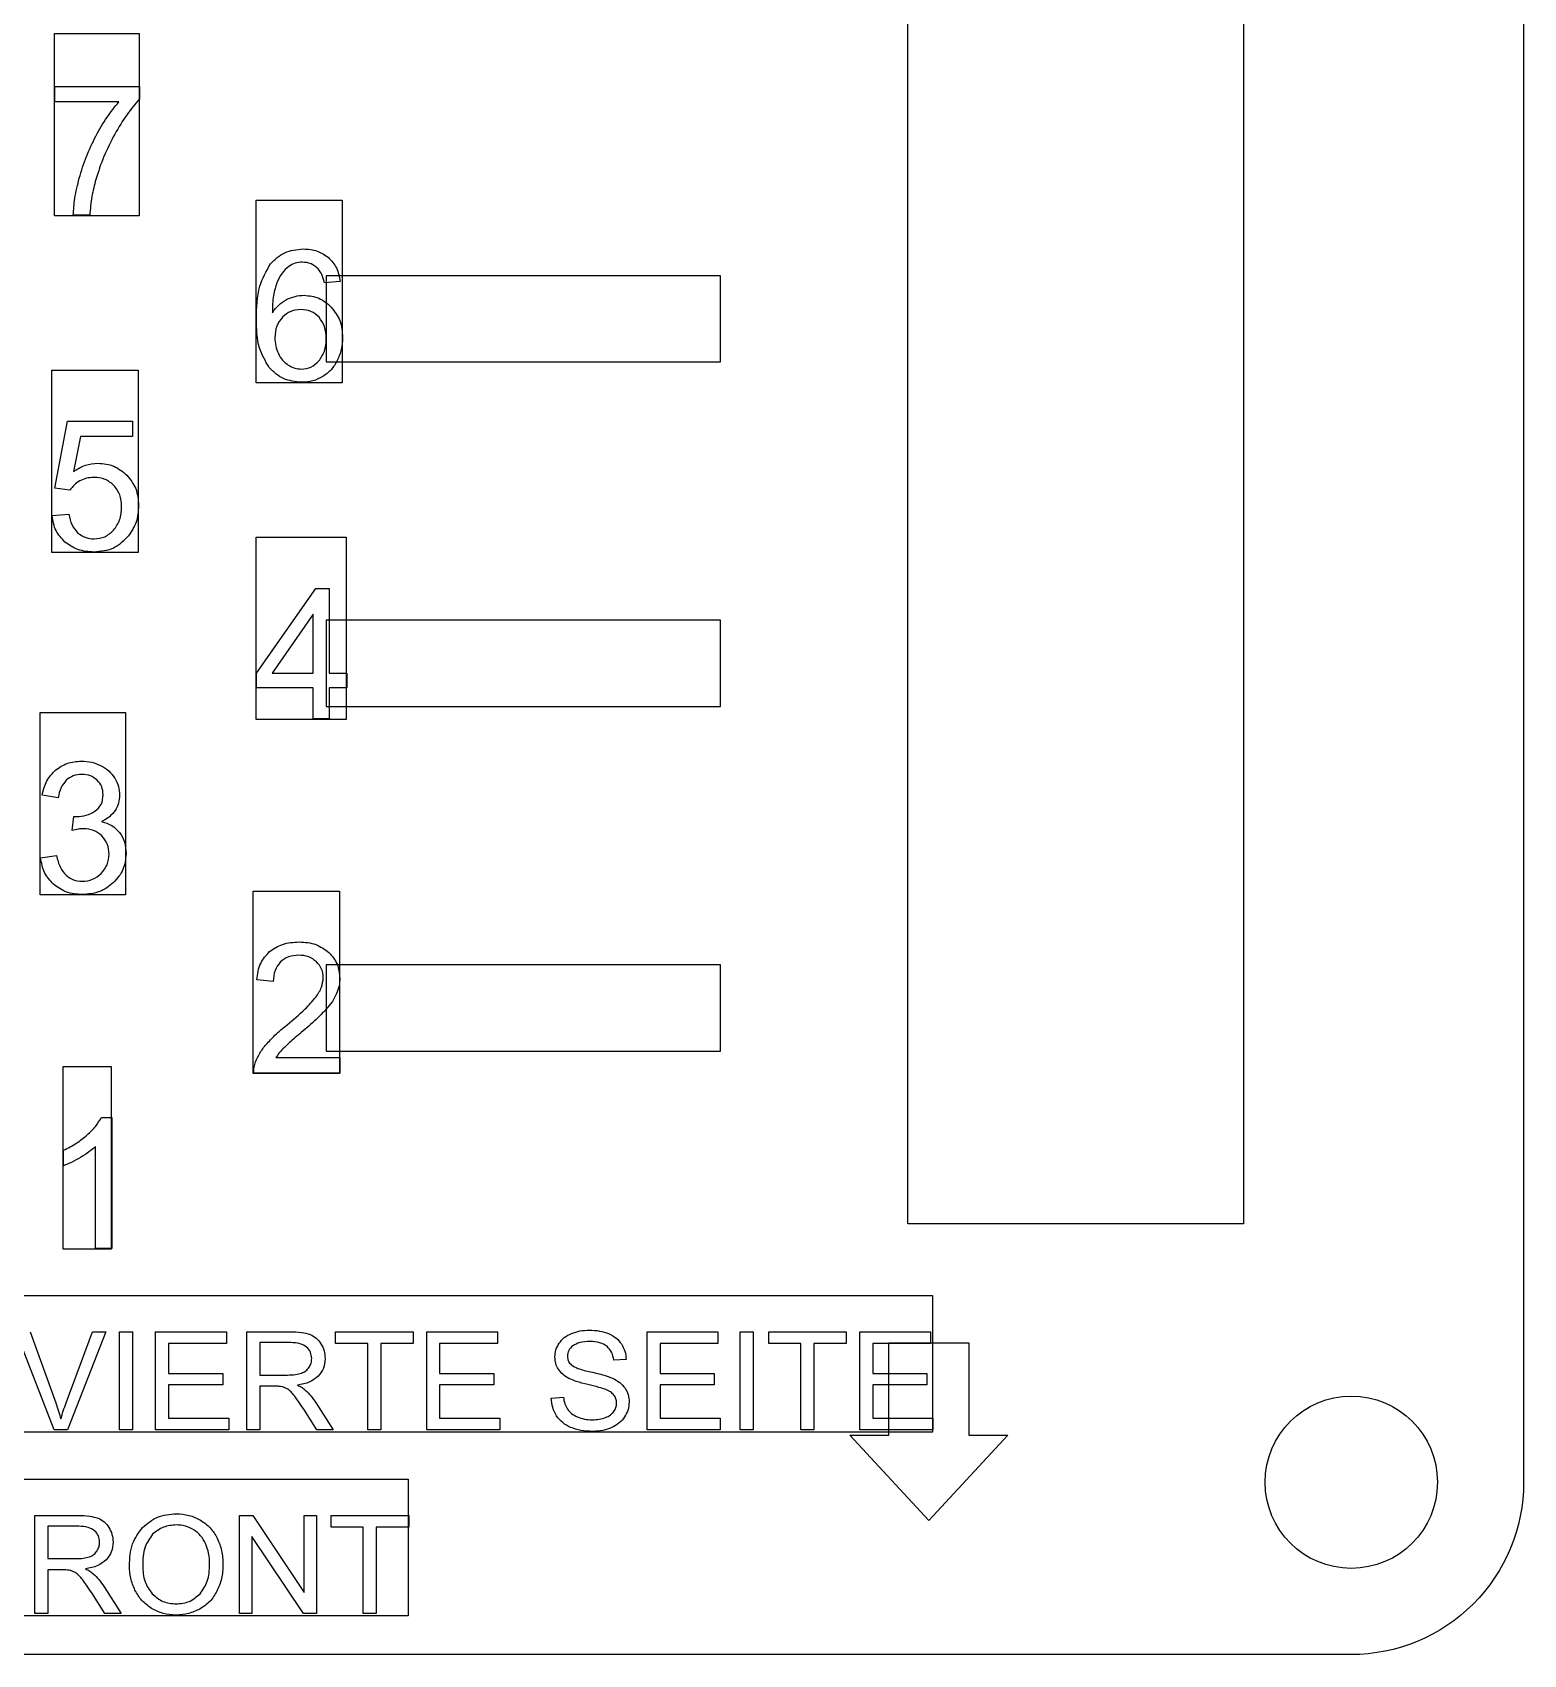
# Model space of a CAD drawing. Header units: millimetres. Extents: x -270 to -4, y 9 to 185.
# Drawn here: x -240.58 to -205.95, y 9.01 to 46.66 of the extents above; entities that cross this region are included whole.
import ezdxf

# ---------------------------------------------------------------- set-up
doc = ezdxf.new("R2010")
doc.units = ezdxf.units.MM
doc.layers.get('0').update_dxf_attribs({"linetype": 'CONTINUOUS'})

msp = doc.modelspace()

# ---------------------------------------------------------------- linework, layer by layer
for p, q in [((-240.054, 45.051), (-240.054, 45.409)), ((-240.054, 45.409), (-238.092, 45.409)), ((-238.092, 45.409), (-238.092, 45.119)), ((-238.569, 45.051), (-240.054, 45.051)), ((-239.247, 42.418), (-239.63, 42.418)), ((-233.429, 40.882), (-233.799, 40.853)), ((-240.054, 36.084), (-239.761, 37.641)), ((-239.761, 37.641), (-238.254, 37.641)), ((-239.463, 37.285), (-239.626, 36.471)), ((-238.254, 37.285), (-239.463, 37.285)), ((-238.254, 37.641), (-238.254, 37.285)), ((-239.705, 36.039), (-240.054, 36.084)), ((-240.12, 35.446), (-239.73, 35.479)), ((-235.376, 31.791), (-233.993, 33.755)), ((-233.993, 33.755), (-233.69, 33.755)), ((-233.69, 33.755), (-233.69, 31.791)), ((-234.062, 33.158), (-235.01, 31.791)), ((-234.062, 31.791), (-234.062, 33.158)), ((-235.376, 31.45), (-235.376, 31.791)), ((-235.01, 31.791), (-234.062, 31.791)), ((-233.69, 31.791), (-233.28, 31.791)), ((-233.28, 31.791), (-233.28, 31.45)), ((-234.062, 31.45), (-235.376, 31.45)), ((-234.062, 30.725), (-234.062, 31.45)), ((-233.28, 31.45), (-233.69, 31.45)), ((-233.69, 31.45), (-233.69, 30.725)), ((-233.69, 30.725), (-234.062, 30.725)), ((-239.978, 28.894), (-240.35, 28.96)), ((-239.654, 28.137), (-239.612, 28.464)), ((-240.388, 27.503), (-240.016, 27.552)), ((-234.986, 24.633), (-235.369, 24.672)), ((-234.922, 22.864), (-233.436, 22.864)), ((-233.436, 22.864), (-233.436, 22.506)), ((-233.436, 22.506), (-235.439, 22.506)), ((-238.977, 21.473), (-238.737, 21.473)), ((-238.737, 21.473), (-238.737, 18.43)), ((-239.853, 20.353), (-239.853, 20.712)), ((-239.109, 18.43), (-239.109, 20.801)), ((-238.737, 18.43), (-239.109, 18.43)), ((-240.072, 14.226), (-240.953, 16.499)), ((-240.627, 16.499), (-240.036, 14.847)), ((-239.794, 14.847), (-239.181, 16.499)), ((-238.874, 16.499), (-239.763, 14.226)), ((-239.181, 16.499), (-238.874, 16.499)), ((-238.553, 14.226), (-238.553, 16.499)), ((-238.553, 16.499), (-238.252, 16.499)), ((-238.252, 16.499), (-238.252, 14.226)), ((-237.716, 14.226), (-237.716, 16.499)), ((-237.716, 16.499), (-236.072, 16.499)), ((-236.072, 16.23), (-237.415, 16.23)), ((-237.415, 16.23), (-237.415, 15.534)), ((-236.072, 16.499), (-236.072, 16.23)), ((-235.599, 14.226), (-235.599, 16.499)), ((-235.599, 16.499), (-234.592, 16.499)), ((-234.579, 16.247), (-235.299, 16.247)), ((-235.299, 16.247), (-235.299, 15.495)), ((-233.539, 16.23), (-233.539, 16.499)), ((-233.539, 16.499), (-231.738, 16.499)), ((-232.79, 16.23), (-233.539, 16.23)), ((-232.79, 14.226), (-232.79, 16.23)), ((-231.738, 16.23), (-232.489, 16.23)), ((-232.489, 16.23), (-232.489, 14.226)), ((-231.738, 16.499), (-231.738, 16.23)), ((-231.423, 14.226), (-231.423, 16.499)), ((-231.423, 16.499), (-229.78, 16.499)), ((-229.78, 16.23), (-231.122, 16.23)), ((-231.122, 16.23), (-231.122, 15.534)), ((-229.78, 16.499), (-229.78, 16.23)), ((-226.305, 14.226), (-226.305, 16.499)), ((-226.305, 16.499), (-224.662, 16.499)), ((-224.662, 16.23), (-226.005, 16.23)), ((-226.005, 16.23), (-226.005, 15.534)), ((-224.662, 16.499), (-224.662, 16.23)), ((-224.143, 14.226), (-224.143, 16.499)), ((-224.143, 16.499), (-223.842, 16.499)), ((-223.842, 16.499), (-223.842, 14.226)), ((-223.482, 16.23), (-223.482, 16.499)), ((-223.482, 16.499), (-221.681, 16.499)), ((-222.733, 16.23), (-223.482, 16.23)), ((-222.733, 14.226), (-222.733, 16.23)), ((-221.681, 16.23), (-222.433, 16.23)), ((-222.433, 16.23), (-222.433, 14.226)), ((-221.681, 16.499), (-221.681, 16.23)), ((-221.366, 14.226), (-221.366, 16.499)), ((-221.366, 16.499), (-219.723, 16.499)), ((-219.723, 16.23), (-221.065, 16.23)), ((-221.065, 16.23), (-221.065, 15.534)), ((-219.723, 16.499), (-219.723, 16.23)), ((-226.791, 15.858), (-227.079, 15.837)), ((-237.415, 15.534), (-236.157, 15.534)), ((-236.157, 15.534), (-236.157, 15.268)), ((-235.299, 15.495), (-234.652, 15.495)), ((-231.122, 15.534), (-229.865, 15.534)), ((-229.865, 15.534), (-229.865, 15.268)), ((-226.005, 15.534), (-224.747, 15.534)), ((-224.747, 15.534), (-224.747, 15.268)), ((-221.065, 15.534), (-219.808, 15.534)), ((-219.808, 15.534), (-219.808, 15.268)), ((-236.157, 15.268), (-237.415, 15.268)), ((-237.415, 15.268), (-237.415, 14.494)), ((-234.95, 15.235), (-235.299, 15.235)), ((-235.299, 15.235), (-235.299, 14.226)), ((-229.865, 15.268), (-231.122, 15.268)), ((-231.122, 15.268), (-231.122, 14.494)), ((-224.747, 15.268), (-226.005, 15.268)), ((-226.005, 15.268), (-226.005, 14.494)), ((-219.808, 15.268), (-221.065, 15.268)), ((-221.065, 15.268), (-221.065, 14.494)), ((-233.975, 14.226), (-234.275, 14.699)), ((-233.992, 14.844), (-233.596, 14.226)), ((-228.532, 14.956), (-228.248, 14.981)), ((-237.415, 14.494), (-236.02, 14.494)), ((-236.02, 14.494), (-236.02, 14.226)), ((-231.122, 14.494), (-229.727, 14.494)), ((-229.727, 14.494), (-229.727, 14.226)), ((-226.005, 14.494), (-224.609, 14.494)), ((-224.609, 14.494), (-224.609, 14.226)), ((-221.065, 14.494), (-219.67, 14.494)), ((-219.67, 14.494), (-219.67, 14.226)), ((-239.763, 14.226), (-240.072, 14.226)), ((-238.252, 14.226), (-238.553, 14.226)), ((-236.02, 14.226), (-237.716, 14.226)), ((-235.299, 14.226), (-235.599, 14.226)), ((-233.596, 14.226), (-233.975, 14.226)), ((-232.489, 14.226), (-232.79, 14.226)), ((-229.727, 14.226), (-231.423, 14.226)), ((-224.609, 14.226), (-226.305, 14.226)), ((-223.842, 14.226), (-224.143, 14.226)), ((-222.433, 14.226), (-222.733, 14.226)), ((-219.67, 14.226), (-221.366, 14.226)), ((-240.523, 9.962), (-240.523, 12.235)), ((-240.523, 12.235), (-239.515, 12.235)), ((-235.768, 9.962), (-235.768, 12.235)), ((-235.768, 12.235), (-235.46, 12.235)), ((-235.46, 12.235), (-234.266, 10.45)), ((-234.266, 10.45), (-234.266, 12.235)), ((-234.266, 12.235), (-233.978, 12.235)), ((-233.978, 12.235), (-233.978, 9.962)), ((-233.643, 11.966), (-233.643, 12.235)), ((-233.643, 12.235), (-231.841, 12.235)), ((-231.841, 12.235), (-231.841, 11.966)), ((-239.503, 11.984), (-240.222, 11.984)), ((-240.222, 11.984), (-240.222, 11.232)), ((-234.286, 9.962), (-235.48, 11.748)), ((-235.48, 11.748), (-235.48, 9.962)), ((-232.894, 11.966), (-233.643, 11.966)), ((-232.894, 9.962), (-232.894, 11.966)), ((-231.841, 11.966), (-232.593, 11.966)), ((-232.593, 11.966), (-232.593, 9.962)), ((-240.222, 11.232), (-239.576, 11.232)), ((-239.874, 10.971), (-240.222, 10.971)), ((-240.222, 10.971), (-240.222, 9.962)), ((-238.915, 10.58), (-238.52, 9.962)), ((-238.898, 9.962), (-239.199, 10.435)), ((-240.222, 9.962), (-240.523, 9.962)), ((-238.52, 9.962), (-238.898, 9.962)), ((-235.48, 9.962), (-235.768, 9.962)), ((-233.978, 9.962), (-234.286, 9.962)), ((-232.593, 9.962), (-232.894, 9.962))]:
    msp.add_line(p, q)
msp.add_lwpolyline([(-205.954, 63.026), (-205.954, 13.006, -0.414214), (-209.954, 9.006), (-265.904, 9.006, -0.414214), (-269.904, 13.006), (-269.904, 63.026, -0.414214), (-265.904, 67.026), (-209.954, 67.026, -0.414214)], format="xyb", close=True)
for points in [[(-220.254, 19.006), (-220.254, 57.026), (-212.454, 57.026), (-212.454, 19.006)], [(-238.102, 42.408), (-240.064, 42.408), (-240.064, 46.641), (-238.102, 46.641)], [(-233.385, 38.532), (-235.386, 38.532), (-235.386, 42.766), (-233.385, 42.766)], [(-224.604, 41.016), (-233.754, 41.016), (-233.754, 39.016), (-224.604, 39.016)], [(-238.121, 34.59), (-240.13, 34.59), (-240.13, 38.823), (-238.121, 38.823)], [(-233.29, 30.715), (-235.386, 30.715), (-235.386, 34.948), (-233.29, 34.948)], [(-224.604, 33.016), (-233.754, 33.016), (-233.754, 31.016), (-224.604, 31.016)], [(-238.413, 26.639), (-240.398, 26.639), (-240.398, 30.872), (-238.413, 30.872)], [(-233.446, 22.496), (-235.453, 22.496), (-235.453, 26.729), (-233.446, 26.729)], [(-224.604, 25.016), (-233.754, 25.016), (-233.754, 23.016), (-224.604, 23.016)], [(-238.747, 18.42), (-239.863, 18.42), (-239.863, 22.654), (-238.747, 22.654)], [(-219.68, 14.167), (-247.452, 14.167), (-247.452, 17.342), (-219.68, 17.342)], [(-220.692, 16.241), (-218.837, 16.241), (-218.837, 14.097), (-217.93, 14.097), (-219.765, 12.12), (-221.599, 14.097), (-220.692, 14.097)], [(-231.851, 9.903), (-242.462, 9.903), (-242.462, 13.078), (-231.851, 13.078)]]:
    msp.add_lwpolyline(points, close=True)
at = {"extrusion": (0, 0, -1)}
for start, end in [(0, 180), (-180, 0)]:
    msp.add_arc((209.954, 13.006), 2, start, end, dxfattribs=at)
for points, knots in [([(-239.104, 44.258), (-239.022, 44.406), (-238.866, 44.685), (-238.665, 44.934), (-238.569, 45.051)], [0, 0, 0, 0, 0.05048935, 0.09575496, 0.09575496, 0.09575496, 0.09575496]), ([(-238.092, 45.119), (-238.191, 45.002), (-238.408, 44.747), (-238.575, 44.458), (-238.666, 44.301)], [0, 0, 0, 0, 0.046002, 0.1001355, 0.1001355, 0.1001355, 0.1001355]), ([(-239.489, 43.282), (-239.439, 43.449), (-239.339, 43.786), (-239.182, 44.101), (-239.104, 44.258)], [0, 0, 0, 0, 0.0523587, 0.1051781, 0.1051781, 0.1051781, 0.1051781]), ([(-238.666, 44.301), (-238.755, 44.13), (-238.931, 43.793), (-239.047, 43.43), (-239.105, 43.251)], [0, 0, 0, 0, 0.0575829, 0.1140099, 0.1140099, 0.1140099, 0.1140099]), ([(-239.63, 42.418), (-239.621, 42.55), (-239.6, 42.842), (-239.528, 43.126), (-239.489, 43.282)], [0, 0, 0, 0, 0.03966554, 0.08769039, 0.08769039, 0.08769039, 0.08769039]), ([(-239.105, 43.251), (-239.139, 43.119), (-239.209, 42.845), (-239.234, 42.563), (-239.247, 42.418)], [0, 0, 0, 0, 0.04087895, 0.08463893, 0.08463893, 0.08463893, 0.08463893]), ([(-235.052, 41.289), (-234.948, 41.391), (-234.735, 41.597), (-234.44, 41.623), (-234.289, 41.637)], [0, 0, 0, 0, 0.04221888, 0.08613208, 0.08613208, 0.08613208, 0.08613208]), ([(-234.289, 41.637), (-234.177, 41.63), (-233.963, 41.617), (-233.787, 41.495), (-233.703, 41.436)], [0, 0, 0, 0, 0.03291425, 0.0630111, 0.0630111, 0.0630111, 0.0630111]), ([(-233.703, 41.436), (-233.634, 41.361), (-233.49, 41.203), (-233.45, 40.992), (-233.429, 40.882)], [0, 0, 0, 0, 0.03006159, 0.06287724, 0.06287724, 0.06287724, 0.06287724]), ([(-235.376, 40.012), (-235.372, 40.271), (-235.366, 40.725), (-235.146, 41.12), (-235.052, 41.289)], [0, 0, 0, 0, 0.0762936, 0.1336022, 0.1336022, 0.1336022, 0.1336022]), ([(-234.624, 41.232), (-234.68, 41.182), (-234.799, 41.077), (-234.866, 40.933), (-234.901, 40.857)], [0, 0, 0, 0, 0.02225336, 0.04700335, 0.04700335, 0.04700335, 0.04700335]), ([(-234.312, 41.331), (-234.369, 41.327), (-234.481, 41.319), (-234.577, 41.261), (-234.624, 41.232)], [0, 0, 0, 0, 0.01687478, 0.03319153, 0.03319153, 0.03319153, 0.03319153]), ([(-233.94, 41.172), (-233.993, 41.218), (-234.1, 41.311), (-234.241, 41.324), (-234.312, 41.331)], [0, 0, 0, 0, 0.02064711, 0.0413928, 0.0413928, 0.0413928, 0.0413928]), ([(-233.799, 40.853), (-233.815, 40.918), (-233.843, 41.033), (-233.91, 41.13), (-233.94, 41.172)], [0, 0, 0, 0, 0.0198408, 0.03506878, 0.03506878, 0.03506878, 0.03506878]), ([(-234.901, 40.857), (-234.931, 40.759), (-234.999, 40.531), (-235.004, 40.292), (-235.006, 40.157)], [0, 0, 0, 0, 0.03079542, 0.07115157, 0.07115157, 0.07115157, 0.07115157]), ([(-235.006, 40.157), (-234.96, 40.22), (-234.87, 40.343), (-234.741, 40.422), (-234.678, 40.461)], [0, 0, 0, 0, 0.02325704, 0.04514846, 0.04514846, 0.04514846, 0.04514846]), ([(-234.678, 40.461), (-234.612, 40.49), (-234.483, 40.547), (-234.341, 40.556), (-234.27, 40.56)], [0, 0, 0, 0, 0.02124152, 0.04221431, 0.04221431, 0.04221431, 0.04221431]), ([(-234.27, 40.56), (-234.151, 40.548), (-233.91, 40.525), (-233.728, 40.366), (-233.637, 40.286)], [0, 0, 0, 0, 0.03511634, 0.07058333, 0.07058333, 0.07058333, 0.07058333]), ([(-235.083, 38.884), (-235.168, 39.032), (-235.368, 39.379), (-235.373, 39.781), (-235.376, 40.012)], [0, 0, 0, 0, 0.0503607, 0.1182222, 0.1182222, 0.1182222, 0.1182222]), ([(-234.773, 40.05), (-234.824, 39.983), (-234.931, 39.844), (-234.942, 39.668), (-234.948, 39.576)], [0, 0, 0, 0, 0.02471004, 0.05160697, 0.05160697, 0.05160697, 0.05160697]), ([(-234.345, 40.231), (-234.426, 40.224), (-234.587, 40.209), (-234.711, 40.103), (-234.773, 40.05)], [0, 0, 0, 0, 0.02374065, 0.04748006, 0.04748006, 0.04748006, 0.04748006]), ([(-233.923, 40.05), (-233.983, 40.103), (-234.104, 40.209), (-234.264, 40.224), (-234.345, 40.231)], [0, 0, 0, 0, 0.02327518, 0.0469651, 0.0469651, 0.0469651, 0.0469651]), ([(-233.756, 39.555), (-233.761, 39.652), (-233.77, 39.833), (-233.874, 39.981), (-233.923, 40.05)], [0, 0, 0, 0, 0.02839633, 0.05322573, 0.05322573, 0.05322573, 0.05322573]), ([(-233.637, 40.286), (-233.561, 40.185), (-233.402, 39.976), (-233.385, 39.714), (-233.375, 39.578)], [0, 0, 0, 0, 0.0370155, 0.07695734, 0.07695734, 0.07695734, 0.07695734]), ([(-234.948, 39.576), (-234.945, 39.512), (-234.938, 39.385), (-234.891, 39.267), (-234.867, 39.208)], [0, 0, 0, 0, 0.01892064, 0.03791806, 0.03791806, 0.03791806, 0.03791806]), ([(-233.925, 39.038), (-233.876, 39.111), (-233.77, 39.266), (-233.761, 39.455), (-233.756, 39.555)], [0, 0, 0, 0, 0.02577986, 0.05533408, 0.05533408, 0.05533408, 0.05533408]), ([(-233.375, 39.578), (-233.38, 39.485), (-233.39, 39.301), (-233.463, 39.132), (-233.498, 39.048)], [0, 0, 0, 0, 0.02768893, 0.05480821, 0.05480821, 0.05480821, 0.05480821]), ([(-234.867, 39.208), (-234.838, 39.153), (-234.781, 39.047), (-234.685, 38.975), (-234.638, 38.94)], [0, 0, 0, 0, 0.01831494, 0.03557042, 0.03557042, 0.03557042, 0.03557042]), ([(-234.324, 38.542), (-234.472, 38.556), (-234.764, 38.583), (-234.977, 38.785), (-235.083, 38.884)], [0, 0, 0, 0, 0.04307717, 0.08538602, 0.08538602, 0.08538602, 0.08538602]), ([(-234.638, 38.94), (-234.589, 38.913), (-234.493, 38.861), (-234.384, 38.852), (-234.33, 38.848)], [0, 0, 0, 0, 0.01654478, 0.03247297, 0.03247297, 0.03247297, 0.03247297]), ([(-234.33, 38.848), (-234.254, 38.857), (-234.098, 38.874), (-233.984, 38.983), (-233.925, 39.038)], [0, 0, 0, 0, 0.02242066, 0.04586238, 0.04586238, 0.04586238, 0.04586238]), ([(-233.498, 39.048), (-233.542, 38.971), (-233.628, 38.822), (-233.768, 38.722), (-233.836, 38.673)], [0, 0, 0, 0, 0.02609268, 0.05101383, 0.05101383, 0.05101383, 0.05101383]), ([(-233.836, 38.673), (-233.911, 38.635), (-234.065, 38.557), (-234.236, 38.547), (-234.324, 38.542)], [0, 0, 0, 0, 0.02493659, 0.05097911, 0.05097911, 0.05097911, 0.05097911]), ([(-239.626, 36.471), (-239.536, 36.526), (-239.359, 36.634), (-239.154, 36.652), (-239.054, 36.661)], [0, 0, 0, 0, 0.03138495, 0.06106869, 0.06106869, 0.06106869, 0.06106869]), ([(-239.054, 36.661), (-238.927, 36.65), (-238.675, 36.628), (-238.481, 36.466), (-238.384, 36.386)], [0, 0, 0, 0, 0.03722688, 0.07394788, 0.07394788, 0.07394788, 0.07394788]), ([(-239.478, 36.251), (-239.523, 36.222), (-239.612, 36.165), (-239.674, 36.08), (-239.705, 36.039)], [0, 0, 0, 0, 0.01596477, 0.03132166, 0.03132166, 0.03132166, 0.03132166]), ([(-239.153, 36.332), (-239.211, 36.329), (-239.324, 36.323), (-239.427, 36.274), (-239.478, 36.251)], [0, 0, 0, 0, 0.01722626, 0.0337507, 0.0337507, 0.0337507, 0.0337507]), ([(-238.685, 36.148), (-238.751, 36.202), (-238.887, 36.313), (-239.062, 36.326), (-239.153, 36.332)], [0, 0, 0, 0, 0.02483102, 0.05140613, 0.05140613, 0.05140613, 0.05140613]), ([(-238.384, 36.386), (-238.304, 36.286), (-238.14, 36.079), (-238.121, 35.815), (-238.111, 35.679)], [0, 0, 0, 0, 0.03749586, 0.0773579, 0.0773579, 0.0773579, 0.0773579]), ([(-238.506, 35.646), (-238.511, 35.744), (-238.522, 35.93), (-238.633, 36.079), (-238.685, 36.148)], [0, 0, 0, 0, 0.02882241, 0.05437907, 0.05437907, 0.05437907, 0.05437907]), ([(-239.822, 34.832), (-239.9, 34.917), (-240.06, 35.091), (-240.1, 35.325), (-240.12, 35.446)], [0, 0, 0, 0, 0.03386471, 0.06957268, 0.06957268, 0.06957268, 0.06957268]), ([(-239.73, 35.479), (-239.713, 35.392), (-239.682, 35.231), (-239.577, 35.107), (-239.528, 35.05)], [0, 0, 0, 0, 0.02600472, 0.0480998, 0.0480998, 0.0480998, 0.0480998]), ([(-238.692, 35.109), (-238.638, 35.184), (-238.523, 35.345), (-238.512, 35.542), (-238.506, 35.646)], [0, 0, 0, 0, 0.0273854, 0.05792072, 0.05792072, 0.05792072, 0.05792072]), ([(-238.111, 35.679), (-238.12, 35.548), (-238.138, 35.29), (-238.281, 35.074), (-238.351, 34.968)], [0, 0, 0, 0, 0.03880965, 0.07618356, 0.07618356, 0.07618356, 0.07618356]), ([(-239.528, 35.05), (-239.472, 35.008), (-239.359, 34.923), (-239.218, 34.912), (-239.147, 34.906)], [0, 0, 0, 0, 0.02050055, 0.04150627, 0.04150627, 0.04150627, 0.04150627]), ([(-239.147, 34.906), (-239.06, 34.915), (-238.887, 34.932), (-238.757, 35.05), (-238.692, 35.109)], [0, 0, 0, 0, 0.0253164, 0.05096975, 0.05096975, 0.05096975, 0.05096975]), ([(-239.147, 34.6), (-239.276, 34.608), (-239.523, 34.623), (-239.725, 34.764), (-239.822, 34.832)], [0, 0, 0, 0, 0.03798645, 0.07260255, 0.07260255, 0.07260255, 0.07260255]), ([(-238.351, 34.968), (-238.459, 34.861), (-238.679, 34.642), (-238.989, 34.614), (-239.147, 34.6)], [0, 0, 0, 0, 0.04415372, 0.09019544, 0.09019544, 0.09019544, 0.09019544]), ([(-240.35, 28.96), (-240.323, 29.076), (-240.27, 29.296), (-240.114, 29.461), (-240.04, 29.54)], [0, 0, 0, 0, 0.03502816, 0.06677349, 0.06677349, 0.06677349, 0.06677349]), ([(-240.04, 29.54), (-239.953, 29.6), (-239.772, 29.724), (-239.552, 29.738), (-239.439, 29.745)], [0, 0, 0, 0, 0.03120876, 0.06462792, 0.06462792, 0.06462792, 0.06462792]), ([(-239.431, 29.439), (-239.499, 29.434), (-239.633, 29.424), (-239.74, 29.343), (-239.792, 29.303)], [0, 0, 0, 0, 0.02018564, 0.03941241, 0.03941241, 0.03941241, 0.03941241]), ([(-239.439, 29.745), (-239.358, 29.741), (-239.2, 29.733), (-239.054, 29.67), (-238.982, 29.639)], [0, 0, 0, 0, 0.02397102, 0.0472426, 0.0472426, 0.0472426, 0.0472426]), ([(-239.073, 29.305), (-239.124, 29.344), (-239.229, 29.425), (-239.362, 29.435), (-239.431, 29.439)], [0, 0, 0, 0, 0.01879444, 0.03897143, 0.03897143, 0.03897143, 0.03897143]), ([(-238.982, 29.639), (-238.917, 29.601), (-238.79, 29.527), (-238.704, 29.407), (-238.663, 29.348)], [0, 0, 0, 0, 0.02230988, 0.04360561, 0.04360561, 0.04360561, 0.04360561]), ([(-239.792, 29.303), (-239.837, 29.248), (-239.934, 29.129), (-239.963, 28.976), (-239.978, 28.894)], [0, 0, 0, 0, 0.02078651, 0.04558818, 0.04558818, 0.04558818, 0.04558818]), ([(-238.934, 28.966), (-238.94, 29.031), (-238.95, 29.159), (-239.033, 29.257), (-239.073, 29.305)], [0, 0, 0, 0, 0.01902458, 0.03742872, 0.03742872, 0.03742872, 0.03742872]), ([(-238.663, 29.348), (-238.63, 29.287), (-238.567, 29.164), (-238.557, 29.026), (-238.552, 28.958)], [0, 0, 0, 0, 0.02069958, 0.04099094, 0.04099094, 0.04099094, 0.04099094]), ([(-239.125, 28.584), (-239.069, 28.632), (-238.954, 28.733), (-238.941, 28.886), (-238.934, 28.966)], [0, 0, 0, 0, 0.02125661, 0.04423309, 0.04423309, 0.04423309, 0.04423309]), ([(-238.552, 28.958), (-238.556, 28.894), (-238.565, 28.767), (-238.627, 28.656), (-238.658, 28.6)], [0, 0, 0, 0, 0.01894279, 0.03769284, 0.03769284, 0.03769284, 0.03769284]), ([(-239.612, 28.464), (-239.601, 28.463), (-239.581, 28.46), (-239.561, 28.46), (-239.553, 28.46)], [0, 0, 0, 0, 0.003373247, 0.006010766, 0.006010766, 0.006010766, 0.006010766]), ([(-239.553, 28.46), (-239.476, 28.465), (-239.324, 28.474), (-239.191, 28.547), (-239.125, 28.584)], [0, 0, 0, 0, 0.02279446, 0.0450382, 0.0450382, 0.0450382, 0.0450382]), ([(-238.658, 28.6), (-238.698, 28.549), (-238.784, 28.441), (-238.906, 28.377), (-238.97, 28.344)], [0, 0, 0, 0, 0.01950121, 0.04079897, 0.04079897, 0.04079897, 0.04079897]), ([(-238.97, 28.344), (-238.886, 28.319), (-238.724, 28.27), (-238.608, 28.146), (-238.552, 28.086)], [0, 0, 0, 0, 0.02570789, 0.04983574, 0.04983574, 0.04983574, 0.04983574]), ([(-239.391, 28.178), (-239.431, 28.176), (-239.52, 28.171), (-239.606, 28.149), (-239.654, 28.137)], [0, 0, 0, 0, 0.01187895, 0.0266263, 0.0266263, 0.0266263, 0.0266263]), ([(-238.966, 28.012), (-239.026, 28.061), (-239.151, 28.16), (-239.31, 28.172), (-239.391, 28.178)], [0, 0, 0, 0, 0.02274621, 0.04667504, 0.04667504, 0.04667504, 0.04667504]), ([(-238.798, 27.589), (-238.804, 27.67), (-238.817, 27.829), (-238.917, 27.952), (-238.966, 28.012)], [0, 0, 0, 0, 0.02375527, 0.0464364, 0.0464364, 0.0464364, 0.0464364]), ([(-238.552, 28.086), (-238.509, 28.015), (-238.418, 27.865), (-238.408, 27.69), (-238.403, 27.598)], [0, 0, 0, 0, 0.02465926, 0.05181299, 0.05181299, 0.05181299, 0.05181299]), ([(-240.087, 26.887), (-240.165, 26.973), (-240.325, 27.149), (-240.367, 27.383), (-240.388, 27.503)], [0, 0, 0, 0, 0.0342465, 0.06981844, 0.06981844, 0.06981844, 0.06981844]), ([(-240.016, 27.552), (-239.994, 27.458), (-239.956, 27.289), (-239.846, 27.155), (-239.797, 27.096)], [0, 0, 0, 0, 0.02855134, 0.05114467, 0.05114467, 0.05114467, 0.05114467]), ([(-238.979, 27.139), (-238.926, 27.204), (-238.819, 27.335), (-238.805, 27.504), (-238.798, 27.589)], [0, 0, 0, 0, 0.02446552, 0.04957729, 0.04957729, 0.04957729, 0.04957729]), ([(-238.403, 27.598), (-238.415, 27.47), (-238.44, 27.215), (-238.608, 27.022), (-238.693, 26.925)], [0, 0, 0, 0, 0.03737139, 0.07490199, 0.07490199, 0.07490199, 0.07490199]), ([(-239.422, 26.957), (-239.338, 26.964), (-239.172, 26.979), (-239.043, 27.086), (-238.979, 27.139)], [0, 0, 0, 0, 0.0246338, 0.04894953, 0.04894953, 0.04894953, 0.04894953]), ([(-239.424, 26.649), (-239.55, 26.657), (-239.794, 26.674), (-239.991, 26.817), (-240.087, 26.887)], [0, 0, 0, 0, 0.0369899, 0.07166417, 0.07166417, 0.07166417, 0.07166417]), ([(-239.797, 27.096), (-239.743, 27.056), (-239.631, 26.973), (-239.493, 26.962), (-239.422, 26.957)], [0, 0, 0, 0, 0.02002997, 0.04076352, 0.04076352, 0.04076352, 0.04076352]), ([(-238.693, 26.925), (-238.797, 26.844), (-239.013, 26.679), (-239.285, 26.659), (-239.424, 26.649)], [0, 0, 0, 0, 0.03875236, 0.07974798, 0.07974798, 0.07974798, 0.07974798]), ([(-235.369, 24.672), (-235.35, 24.804), (-235.314, 25.051), (-235.15, 25.237), (-235.073, 25.325)], [0, 0, 0, 0, 0.03884099, 0.0729802, 0.0729802, 0.0729802, 0.0729802]), ([(-235.073, 25.325), (-234.976, 25.39), (-234.769, 25.53), (-234.518, 25.542), (-234.385, 25.549)], [0, 0, 0, 0, 0.03441476, 0.07362669, 0.07362669, 0.07362669, 0.07362669]), ([(-234.393, 25.241), (-234.477, 25.235), (-234.637, 25.225), (-234.763, 25.127), (-234.823, 25.08)], [0, 0, 0, 0, 0.02451817, 0.04687992, 0.04687992, 0.04687992, 0.04687992]), ([(-233.981, 25.089), (-234.039, 25.133), (-234.161, 25.226), (-234.314, 25.236), (-234.393, 25.241)], [0, 0, 0, 0, 0.02148624, 0.0448193, 0.0448193, 0.0448193, 0.0448193]), ([(-234.385, 25.549), (-234.25, 25.541), (-233.996, 25.527), (-233.791, 25.377), (-233.694, 25.307)], [0, 0, 0, 0, 0.03953246, 0.07456592, 0.07456592, 0.07456592, 0.07456592]), ([(-233.694, 25.307), (-233.62, 25.221), (-233.471, 25.049), (-233.451, 24.822), (-233.44, 24.708)], [0, 0, 0, 0, 0.03311878, 0.06659398, 0.06659398, 0.06659398, 0.06659398]), ([(-234.823, 25.08), (-234.87, 25.018), (-234.971, 24.887), (-234.981, 24.721), (-234.986, 24.633)], [0, 0, 0, 0, 0.02273815, 0.04850521, 0.04850521, 0.04850521, 0.04850521]), ([(-233.823, 24.716), (-233.829, 24.787), (-233.842, 24.928), (-233.935, 25.035), (-233.981, 25.089)], [0, 0, 0, 0, 0.02076612, 0.04143195, 0.04143195, 0.04143195, 0.04143195]), ([(-233.996, 24.268), (-233.946, 24.342), (-233.853, 24.479), (-233.832, 24.642), (-233.823, 24.716)], [0, 0, 0, 0, 0.02644977, 0.04860902, 0.04860902, 0.04860902, 0.04860902]), ([(-233.44, 24.708), (-233.443, 24.647), (-233.45, 24.524), (-233.493, 24.408), (-233.515, 24.35)], [0, 0, 0, 0, 0.01813076, 0.03671367, 0.03671367, 0.03671367, 0.03671367]), ([(-234.664, 23.627), (-234.522, 23.743), (-234.282, 23.94), (-234.079, 24.173), (-233.996, 24.268)], [0, 0, 0, 0, 0.05505679, 0.09275372, 0.09275372, 0.09275372, 0.09275372]), ([(-233.515, 24.35), (-233.545, 24.288), (-233.612, 24.155), (-233.709, 24.041), (-233.762, 23.98)], [0, 0, 0, 0, 0.02057171, 0.04463158, 0.04463158, 0.04463158, 0.04463158]), ([(-233.762, 23.98), (-233.837, 23.902), (-234.019, 23.714), (-234.219, 23.546), (-234.335, 23.447)], [0, 0, 0, 0, 0.03253959, 0.07836251, 0.07836251, 0.07836251, 0.07836251]), ([(-235.151, 23.168), (-235.083, 23.24), (-234.932, 23.404), (-234.76, 23.547), (-234.664, 23.627)], [0, 0, 0, 0, 0.02969476, 0.06696162, 0.06696162, 0.06696162, 0.06696162]), ([(-234.335, 23.447), (-234.428, 23.369), (-234.575, 23.247), (-234.714, 23.114), (-234.765, 23.065)], [0, 0, 0, 0, 0.03622573, 0.05748493, 0.05748493, 0.05748493, 0.05748493]), ([(-235.396, 22.765), (-235.365, 22.834), (-235.301, 22.979), (-235.202, 23.103), (-235.151, 23.168)], [0, 0, 0, 0, 0.02261427, 0.04734407, 0.04734407, 0.04734407, 0.04734407]), ([(-234.765, 23.065), (-234.795, 23.033), (-234.853, 22.969), (-234.9, 22.898), (-234.922, 22.864)], [0, 0, 0, 0, 0.01328137, 0.02558821, 0.02558821, 0.02558821, 0.02558821]), ([(-235.439, 22.506), (-235.438, 22.55), (-235.437, 22.639), (-235.409, 22.723), (-235.396, 22.765)], [0, 0, 0, 0, 0.01320674, 0.02633236, 0.02633236, 0.02633236, 0.02633236]), ([(-239.307, 21.068), (-239.237, 21.133), (-239.108, 21.253), (-239.018, 21.404), (-238.977, 21.473)], [0, 0, 0, 0, 0.0286513, 0.05252962, 0.05252962, 0.05252962, 0.05252962]), ([(-239.853, 20.712), (-239.753, 20.763), (-239.559, 20.862), (-239.39, 21), (-239.307, 21.068)], [0, 0, 0, 0, 0.03344834, 0.06530282, 0.06530282, 0.06530282, 0.06530282]), ([(-239.109, 20.801), (-239.16, 20.757), (-239.27, 20.661), (-239.394, 20.586), (-239.461, 20.545)], [0, 0, 0, 0, 0.0201342, 0.04364819, 0.04364819, 0.04364819, 0.04364819]), ([(-239.461, 20.545), (-239.53, 20.506), (-239.656, 20.433), (-239.791, 20.378), (-239.853, 20.353)], [0, 0, 0, 0, 0.02353911, 0.04367511, 0.04367511, 0.04367511, 0.04367511]), ([(-234.592, 16.499), (-234.502, 16.498), (-234.345, 16.497), (-234.194, 16.455), (-234.13, 16.437)], [0, 0, 0, 0, 0.02678636, 0.04677723, 0.04677723, 0.04677723, 0.04677723]), ([(-234.21, 16.143), (-234.259, 16.174), (-234.371, 16.243), (-234.504, 16.246), (-234.579, 16.247)], [0, 0, 0, 0, 0.01698751, 0.03901967, 0.03901967, 0.03901967, 0.03901967]), ([(-234.13, 16.437), (-234.079, 16.412), (-233.977, 16.362), (-233.911, 16.269), (-233.877, 16.221)], [0, 0, 0, 0, 0.01655401, 0.03373383, 0.03373383, 0.03373383, 0.03373383]), ([(-233.877, 16.221), (-233.849, 16.168), (-233.794, 16.06), (-233.786, 15.939), (-233.782, 15.878)], [0, 0, 0, 0, 0.01779169, 0.03589141, 0.03589141, 0.03589141, 0.03589141]), ([(-228.445, 15.911), (-228.441, 15.968), (-228.432, 16.082), (-228.376, 16.182), (-228.347, 16.233)], [0, 0, 0, 0, 0.01682439, 0.03398832, 0.03398832, 0.03398832, 0.03398832]), ([(-228.347, 16.233), (-228.31, 16.28), (-228.233, 16.378), (-228.12, 16.432), (-228.062, 16.46)], [0, 0, 0, 0, 0.01781833, 0.03689379, 0.03689379, 0.03689379, 0.03689379]), ([(-228.062, 16.46), (-227.996, 16.482), (-227.861, 16.529), (-227.719, 16.534), (-227.645, 16.537)], [0, 0, 0, 0, 0.0206406, 0.04262409, 0.04262409, 0.04262409, 0.04262409]), ([(-227.632, 16.272), (-227.713, 16.271), (-227.854, 16.269), (-227.977, 16.201), (-228.03, 16.172)], [0, 0, 0, 0, 0.02371589, 0.04155056, 0.04155056, 0.04155056, 0.04155056]), ([(-227.645, 16.537), (-227.565, 16.535), (-227.412, 16.529), (-227.268, 16.48), (-227.199, 16.456)], [0, 0, 0, 0, 0.02386439, 0.04553532, 0.04553532, 0.04553532, 0.04553532]), ([(-227.236, 16.162), (-227.29, 16.194), (-227.412, 16.266), (-227.554, 16.27), (-227.632, 16.272)], [0, 0, 0, 0, 0.01854594, 0.04171258, 0.04171258, 0.04171258, 0.04171258]), ([(-227.199, 16.456), (-227.139, 16.426), (-227.022, 16.369), (-226.941, 16.266), (-226.902, 16.216)], [0, 0, 0, 0, 0.0198149, 0.03858208, 0.03858208, 0.03858208, 0.03858208]), ([(-226.902, 16.216), (-226.872, 16.161), (-226.809, 16.05), (-226.797, 15.923), (-226.791, 15.858)], [0, 0, 0, 0, 0.01865432, 0.03787129, 0.03787129, 0.03787129, 0.03787129]), ([(-234.092, 15.878), (-234.097, 15.93), (-234.107, 16.031), (-234.175, 16.106), (-234.21, 16.143)], [0, 0, 0, 0, 0.01497765, 0.02970174, 0.02970174, 0.02970174, 0.02970174]), ([(-234.153, 15.675), (-234.135, 15.706), (-234.1, 15.77), (-234.095, 15.842), (-234.092, 15.878)], [0, 0, 0, 0, 0.01078571, 0.02149309, 0.02149309, 0.02149309, 0.02149309]), ([(-233.782, 15.878), (-233.789, 15.801), (-233.801, 15.65), (-233.893, 15.53), (-233.939, 15.471)], [0, 0, 0, 0, 0.02262667, 0.04452841, 0.04452841, 0.04452841, 0.04452841]), ([(-228.365, 15.628), (-228.388, 15.672), (-228.435, 15.76), (-228.442, 15.86), (-228.445, 15.911)], [0, 0, 0, 0, 0.01466855, 0.02970384, 0.02970384, 0.02970384, 0.02970384]), ([(-228.03, 16.172), (-228.066, 16.138), (-228.137, 16.072), (-228.149, 15.977), (-228.155, 15.931)], [0, 0, 0, 0, 0.01446346, 0.027911, 0.027911, 0.027911, 0.027911]), ([(-228.155, 15.931), (-228.151, 15.892), (-228.144, 15.815), (-228.092, 15.758), (-228.066, 15.73)], [0, 0, 0, 0, 0.01137864, 0.02254886, 0.02254886, 0.02254886, 0.02254886]), ([(-227.079, 15.837), (-227.09, 15.903), (-227.11, 16.027), (-227.196, 16.119), (-227.236, 16.162)], [0, 0, 0, 0, 0.01958825, 0.03688876, 0.03688876, 0.03688876, 0.03688876]), ([(-234.652, 15.495), (-234.59, 15.496), (-234.481, 15.497), (-234.376, 15.526), (-234.33, 15.538)], [0, 0, 0, 0, 0.01840188, 0.03264067, 0.03264067, 0.03264067, 0.03264067]), ([(-233.939, 15.471), (-234.003, 15.42), (-234.145, 15.307), (-234.324, 15.277), (-234.423, 15.26)], [0, 0, 0, 0, 0.02410124, 0.05352598, 0.05352598, 0.05352598, 0.05352598]), ([(-234.33, 15.538), (-234.294, 15.554), (-234.223, 15.585), (-234.176, 15.645), (-234.153, 15.675)], [0, 0, 0, 0, 0.01163649, 0.02263608, 0.02263608, 0.02263608, 0.02263608]), ([(-228.122, 15.416), (-228.172, 15.445), (-228.267, 15.5), (-228.334, 15.587), (-228.365, 15.628)], [0, 0, 0, 0, 0.01711853, 0.03247737, 0.03247737, 0.03247737, 0.03247737]), ([(-228.066, 15.73), (-228.015, 15.701), (-227.874, 15.622), (-227.714, 15.589), (-227.613, 15.568)], [0, 0, 0, 0, 0.01760208, 0.04838246, 0.04838246, 0.04838246, 0.04838246]), ([(-227.613, 15.568), (-227.509, 15.544), (-227.338, 15.506), (-227.174, 15.446), (-227.11, 15.423)], [0, 0, 0, 0, 0.03187093, 0.05240137, 0.05240137, 0.05240137, 0.05240137]), ([(-234.782, 15.224), (-234.805, 15.227), (-234.86, 15.235), (-234.916, 15.235), (-234.95, 15.235)], [0, 0, 0, 0, 0.00679261, 0.0167958, 0.0167958, 0.0167958, 0.0167958]), ([(-234.645, 15.164), (-234.667, 15.177), (-234.711, 15.203), (-234.759, 15.217), (-234.782, 15.224)], [0, 0, 0, 0, 0.00773456, 0.01504557, 0.01504557, 0.01504557, 0.01504557]), ([(-234.492, 15.012), (-234.518, 15.044), (-234.563, 15.1), (-234.62, 15.145), (-234.645, 15.164)], [0, 0, 0, 0, 0.01226323, 0.02160741, 0.02160741, 0.02160741, 0.02160741]), ([(-234.423, 15.26), (-234.387, 15.242), (-234.323, 15.21), (-234.266, 15.166), (-234.241, 15.147)], [0, 0, 0, 0, 0.01194901, 0.02142937, 0.02142937, 0.02142937, 0.02142937]), ([(-234.241, 15.147), (-234.197, 15.102), (-234.104, 15.01), (-234.03, 14.901), (-233.992, 14.844)], [0, 0, 0, 0, 0.01869865, 0.03928063, 0.03928063, 0.03928063, 0.03928063]), ([(-227.684, 15.275), (-227.773, 15.296), (-227.923, 15.332), (-228.065, 15.392), (-228.122, 15.416)], [0, 0, 0, 0, 0.02761045, 0.04617881, 0.04617881, 0.04617881, 0.04617881]), ([(-227.279, 15.164), (-227.328, 15.179), (-227.461, 15.222), (-227.597, 15.254), (-227.684, 15.275)], [0, 0, 0, 0, 0.01537893, 0.04196696, 0.04196696, 0.04196696, 0.04196696]), ([(-227.074, 15.03), (-227.1, 15.056), (-227.159, 15.115), (-227.236, 15.146), (-227.279, 15.164)], [0, 0, 0, 0, 0.01102048, 0.02468751, 0.02468751, 0.02468751, 0.02468751]), ([(-227.11, 15.423), (-227.049, 15.392), (-226.936, 15.334), (-226.855, 15.236), (-226.817, 15.191)], [0, 0, 0, 0, 0.02012324, 0.03771201, 0.03771201, 0.03771201, 0.03771201]), ([(-226.817, 15.191), (-226.789, 15.142), (-226.733, 15.041), (-226.726, 14.926), (-226.722, 14.868)], [0, 0, 0, 0, 0.0166792, 0.03406829, 0.03406829, 0.03406829, 0.03406829]), ([(-240.036, 14.847), (-240.014, 14.784), (-239.971, 14.661), (-239.934, 14.535), (-239.917, 14.475)], [0, 0, 0, 0, 0.02030888, 0.03908188, 0.03908188, 0.03908188, 0.03908188]), ([(-239.917, 14.475), (-239.899, 14.538), (-239.862, 14.663), (-239.817, 14.786), (-239.794, 14.847)], [0, 0, 0, 0, 0.01945635, 0.03917929, 0.03917929, 0.03917929, 0.03917929]), ([(-234.275, 14.699), (-234.315, 14.759), (-234.384, 14.866), (-234.46, 14.968), (-234.492, 15.012)], [0, 0, 0, 0, 0.02169227, 0.0381111, 0.0381111, 0.0381111, 0.0381111]), ([(-228.407, 14.547), (-228.442, 14.61), (-228.512, 14.737), (-228.525, 14.882), (-228.532, 14.956)], [0, 0, 0, 0, 0.02126487, 0.04314265, 0.04314265, 0.04314265, 0.04314265]), ([(-228.248, 14.981), (-228.24, 14.928), (-228.225, 14.829), (-228.177, 14.742), (-228.154, 14.701)], [0, 0, 0, 0, 0.01588024, 0.02972168, 0.02972168, 0.02972168, 0.02972168]), ([(-228.154, 14.701), (-228.125, 14.666), (-228.062, 14.59), (-227.973, 14.547), (-227.925, 14.524)], [0, 0, 0, 0, 0.01363861, 0.02919749, 0.02919749, 0.02919749, 0.02919749]), ([(-227.077, 14.648), (-227.058, 14.678), (-227.021, 14.738), (-227.015, 14.808), (-227.012, 14.843)], [0, 0, 0, 0, 0.01049609, 0.02075796, 0.02075796, 0.02075796, 0.02075796]), ([(-227.012, 14.843), (-227.015, 14.877), (-227.019, 14.945), (-227.056, 15.002), (-227.074, 15.03)], [0, 0, 0, 0, 0.010138, 0.01996994, 0.01996994, 0.01996994, 0.01996994]), ([(-226.722, 14.868), (-226.727, 14.808), (-226.736, 14.686), (-226.796, 14.58), (-226.826, 14.526)], [0, 0, 0, 0, 0.0178056, 0.03611433, 0.03611433, 0.03611433, 0.03611433]), ([(-228.08, 14.277), (-228.145, 14.31), (-228.274, 14.376), (-228.363, 14.491), (-228.407, 14.547)], [0, 0, 0, 0, 0.0217452, 0.04292221, 0.04292221, 0.04292221, 0.04292221]), ([(-227.925, 14.524), (-227.871, 14.505), (-227.758, 14.464), (-227.639, 14.459), (-227.577, 14.457)], [0, 0, 0, 0, 0.01723101, 0.03571778, 0.03571778, 0.03571778, 0.03571778]), ([(-227.577, 14.457), (-227.522, 14.458), (-227.418, 14.462), (-227.32, 14.493), (-227.273, 14.508)], [0, 0, 0, 0, 0.01625095, 0.03094591, 0.03094591, 0.03094591, 0.03094591]), ([(-227.273, 14.508), (-227.232, 14.525), (-227.157, 14.558), (-227.102, 14.62), (-227.077, 14.648)], [0, 0, 0, 0, 0.01299409, 0.02436786, 0.02436786, 0.02436786, 0.02436786]), ([(-226.826, 14.526), (-226.866, 14.475), (-226.947, 14.37), (-227.064, 14.308), (-227.125, 14.276)], [0, 0, 0, 0, 0.01906699, 0.03931271, 0.03931271, 0.03931271, 0.03931271]), ([(-227.563, 14.187), (-227.658, 14.189), (-227.835, 14.194), (-228.003, 14.251), (-228.08, 14.277)], [0, 0, 0, 0, 0.02843993, 0.05274564, 0.05274564, 0.05274564, 0.05274564]), ([(-227.125, 14.276), (-227.193, 14.25), (-227.334, 14.196), (-227.485, 14.19), (-227.563, 14.187)], [0, 0, 0, 0, 0.02173107, 0.04495697, 0.04495697, 0.04495697, 0.04495697]), ([(-239.515, 12.235), (-239.426, 12.234), (-239.269, 12.233), (-239.118, 12.191), (-239.053, 12.173)], [0, 0, 0, 0, 0.02678633, 0.04677726, 0.04677726, 0.04677726, 0.04677726]), ([(-239.053, 12.173), (-239.003, 12.149), (-238.901, 12.098), (-238.834, 12.005), (-238.801, 11.957)], [0, 0, 0, 0, 0.01655401, 0.03373385, 0.03373385, 0.03373385, 0.03373385]), ([(-238.022, 11.955), (-237.912, 12.048), (-237.686, 12.24), (-237.39, 12.263), (-237.238, 12.275)], [0, 0, 0, 0, 0.04228255, 0.08665116, 0.08665116, 0.08665116, 0.08665116]), ([(-237.238, 12.275), (-237.137, 12.269), (-236.937, 12.258), (-236.758, 12.168), (-236.671, 12.125)], [0, 0, 0, 0, 0.03015596, 0.05925094, 0.05925094, 0.05925094, 0.05925094]), ([(-236.671, 12.125), (-236.591, 12.069), (-236.432, 11.958), (-236.334, 11.79), (-236.285, 11.705)], [0, 0, 0, 0, 0.02863348, 0.05756648, 0.05756648, 0.05756648, 0.05756648]), ([(-239.133, 11.88), (-239.182, 11.91), (-239.295, 11.979), (-239.428, 11.982), (-239.503, 11.984)], [0, 0, 0, 0, 0.01698756, 0.03901963, 0.03901963, 0.03901963, 0.03901963]), ([(-239.016, 11.615), (-239.021, 11.666), (-239.03, 11.767), (-239.099, 11.842), (-239.133, 11.88)], [0, 0, 0, 0, 0.01497766, 0.02970173, 0.02970173, 0.02970173, 0.02970173]), ([(-238.801, 11.957), (-238.773, 11.904), (-238.718, 11.796), (-238.71, 11.675), (-238.706, 11.615)], [0, 0, 0, 0, 0.01779169, 0.03589142, 0.03589142, 0.03589142, 0.03589142]), ([(-238.326, 11.069), (-238.318, 11.243), (-238.301, 11.569), (-238.111, 11.832), (-238.022, 11.955)], [0, 0, 0, 0, 0.05101149, 0.0954556, 0.0954556, 0.0954556, 0.0954556]), ([(-237.786, 11.797), (-237.853, 11.702), (-238.007, 11.485), (-238.013, 11.216), (-238.016, 11.064)], [0, 0, 0, 0, 0.03399287, 0.07833816, 0.07833816, 0.07833816, 0.07833816]), ([(-237.236, 12.016), (-237.339, 12.007), (-237.544, 11.989), (-237.706, 11.861), (-237.786, 11.797)], [0, 0, 0, 0, 0.03020945, 0.06034693, 0.06034693, 0.06034693, 0.06034693]), ([(-236.831, 11.902), (-236.894, 11.935), (-237.02, 12.003), (-237.164, 12.012), (-237.236, 12.016)], [0, 0, 0, 0, 0.02098454, 0.04254823, 0.04254823, 0.04254823, 0.04254823]), ([(-236.557, 11.581), (-236.591, 11.646), (-236.659, 11.773), (-236.774, 11.86), (-236.831, 11.902)], [0, 0, 0, 0, 0.02169998, 0.04269398, 0.04269398, 0.04269398, 0.04269398]), ([(-236.285, 11.705), (-236.247, 11.611), (-236.167, 11.415), (-236.158, 11.204), (-236.153, 11.095)], [0, 0, 0, 0, 0.03037282, 0.0628466, 0.0628466, 0.0628466, 0.0628466]), ([(-239.253, 11.274), (-239.217, 11.29), (-239.147, 11.321), (-239.1, 11.381), (-239.077, 11.411)], [0, 0, 0, 0, 0.0116366, 0.0226361, 0.0226361, 0.0226361, 0.0226361]), ([(-239.077, 11.411), (-239.059, 11.443), (-239.024, 11.506), (-239.019, 11.578), (-239.016, 11.615)], [0, 0, 0, 0, 0.01078576, 0.02149314, 0.02149314, 0.02149314, 0.02149314]), ([(-238.706, 11.615), (-238.712, 11.538), (-238.724, 11.386), (-238.817, 11.266), (-238.863, 11.207)], [0, 0, 0, 0, 0.02262667, 0.04452844, 0.04452844, 0.04452844, 0.04452844]), ([(-236.463, 11.097), (-236.466, 11.184), (-236.472, 11.351), (-236.529, 11.507), (-236.557, 11.581)], [0, 0, 0, 0, 0.02609237, 0.04962808, 0.04962808, 0.04962808, 0.04962808]), ([(-239.706, 10.96), (-239.729, 10.963), (-239.784, 10.971), (-239.84, 10.971), (-239.874, 10.971)], [0, 0, 0, 0, 0.00679269, 0.01679577, 0.01679577, 0.01679577, 0.01679577]), ([(-239.569, 10.9), (-239.591, 10.913), (-239.634, 10.939), (-239.683, 10.953), (-239.706, 10.96)], [0, 0, 0, 0, 0.00773451, 0.01504552, 0.01504552, 0.01504552, 0.01504552]), ([(-239.576, 11.232), (-239.514, 11.232), (-239.405, 11.233), (-239.299, 11.262), (-239.253, 11.274)], [0, 0, 0, 0, 0.01840185, 0.03264064, 0.03264064, 0.03264064, 0.03264064]), ([(-238.863, 11.207), (-238.927, 11.156), (-239.068, 11.043), (-239.248, 11.013), (-239.346, 10.996)], [0, 0, 0, 0, 0.02410124, 0.053526, 0.053526, 0.053526, 0.053526]), ([(-239.346, 10.996), (-239.311, 10.978), (-239.246, 10.947), (-239.19, 10.902), (-239.165, 10.883)], [0, 0, 0, 0, 0.01194898, 0.02142939, 0.02142939, 0.02142939, 0.02142939]), ([(-238.196, 10.501), (-238.234, 10.592), (-238.31, 10.774), (-238.321, 10.97), (-238.326, 11.069)], [0, 0, 0, 0, 0.02927268, 0.05859945, 0.05859945, 0.05859945, 0.05859945]), ([(-238.016, 11.064), (-238.01, 10.938), (-237.998, 10.7), (-237.86, 10.507), (-237.795, 10.417)], [0, 0, 0, 0, 0.03713558, 0.06967242, 0.06967242, 0.06967242, 0.06967242]), ([(-236.682, 10.419), (-236.618, 10.512), (-236.479, 10.716), (-236.469, 10.963), (-236.463, 11.097)], [0, 0, 0, 0, 0.0332326, 0.07249115, 0.07249115, 0.07249115, 0.07249115]), ([(-236.153, 11.095), (-236.158, 10.985), (-236.168, 10.77), (-236.252, 10.572), (-236.292, 10.477)], [0, 0, 0, 0, 0.0329352, 0.06386594, 0.06386594, 0.06386594, 0.06386594]), ([(-239.416, 10.748), (-239.442, 10.78), (-239.487, 10.836), (-239.544, 10.881), (-239.569, 10.9)], [0, 0, 0, 0, 0.01226327, 0.02160744, 0.02160744, 0.02160744, 0.02160744]), ([(-239.199, 10.435), (-239.238, 10.495), (-239.308, 10.602), (-239.383, 10.704), (-239.416, 10.748)], [0, 0, 0, 0, 0.02169223, 0.03811105, 0.03811105, 0.03811105, 0.03811105]), ([(-239.165, 10.883), (-239.121, 10.839), (-239.028, 10.746), (-238.954, 10.637), (-238.915, 10.58)], [0, 0, 0, 0, 0.01869865, 0.03928059, 0.03928059, 0.03928059, 0.03928059]), ([(-237.813, 10.078), (-237.892, 10.135), (-238.051, 10.248), (-238.148, 10.417), (-238.196, 10.501)], [0, 0, 0, 0, 0.02879694, 0.05768055, 0.05768055, 0.05768055, 0.05768055]), ([(-237.795, 10.417), (-237.717, 10.348), (-237.558, 10.209), (-237.347, 10.19), (-237.241, 10.181)], [0, 0, 0, 0, 0.03056955, 0.06165796, 0.06165796, 0.06165796, 0.06165796]), ([(-237.241, 10.181), (-237.133, 10.19), (-236.921, 10.209), (-236.761, 10.35), (-236.682, 10.419)], [0, 0, 0, 0, 0.03151799, 0.06222049, 0.06222049, 0.06222049, 0.06222049]), ([(-236.292, 10.477), (-236.343, 10.392), (-236.443, 10.223), (-236.607, 10.116), (-236.688, 10.063)], [0, 0, 0, 0, 0.02930647, 0.05785256, 0.05785256, 0.05785256, 0.05785256]), ([(-237.24, 9.923), (-237.343, 9.929), (-237.545, 9.941), (-237.725, 10.033), (-237.813, 10.078)], [0, 0, 0, 0, 0.03063191, 0.06000623, 0.06000623, 0.06000623, 0.06000623]), ([(-236.688, 10.063), (-236.775, 10.023), (-236.95, 9.94), (-237.143, 9.929), (-237.24, 9.923)], [0, 0, 0, 0, 0.0285941, 0.05741126, 0.05741126, 0.05741126, 0.05741126])]:
    msp.add_open_spline(points, degree=3, knots=knots)

doc.saveas('drawing.dxf')
